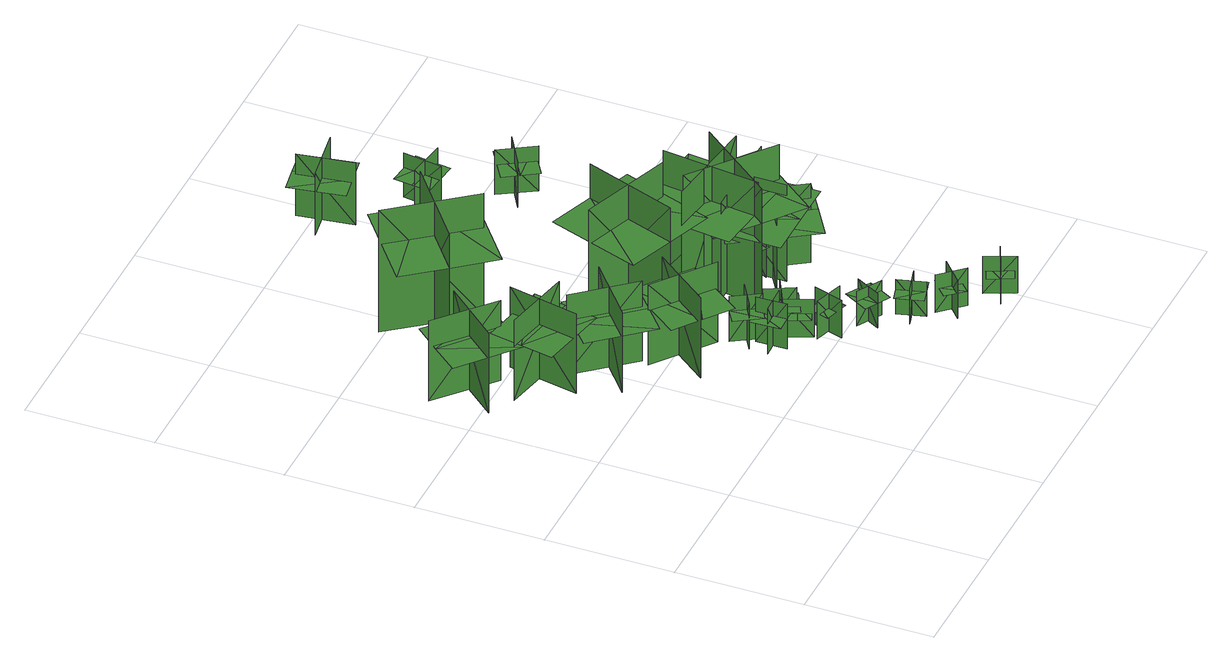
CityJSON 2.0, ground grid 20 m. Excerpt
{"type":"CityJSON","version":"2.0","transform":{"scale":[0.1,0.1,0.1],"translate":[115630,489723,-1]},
"CityObjects":{
"tree1":{"type":"SolitaryVegetationObject","geometry":[{"type":"MultiSurface","lod":"1","boundaries":[[[0,1,2]],[[0,2,3]],[[4,5,6]],[[4,6,7]],[[8,9,10]],[[8,10,11]],[[8,11,12]],[[8,12,13]]]}]},
"tree2":{"type":"SolitaryVegetationObject","geometry":[{"type":"MultiSurface","lod":"1","boundaries":[[[14,15,16]],[[14,16,17]],[[18,19,20]],[[18,20,21]],[[22,23,24]],[[22,24,25]],[[22,25,26]],[[22,26,27]]]}]},
"tree3":{"type":"SolitaryVegetationObject","geometry":[{"type":"MultiSurface","lod":"1","boundaries":[[[28,29,30]],[[28,30,31]],[[32,33,34]],[[32,34,35]],[[36,37,38]],[[36,38,39]],[[36,39,40]],[[36,40,41]]]}]},
"tree4":{"type":"SolitaryVegetationObject","geometry":[{"type":"MultiSurface","lod":"1","boundaries":[[[42,43,44]],[[42,44,45]],[[46,47,48]],[[46,48,49]],[[50,51,52]],[[50,52,53]],[[50,53,54]],[[50,54,55]]]}]},
"tree5":{"type":"SolitaryVegetationObject","geometry":[{"type":"MultiSurface","lod":"1","boundaries":[[[56,57,58]],[[56,58,59]],[[60,61,62]],[[60,62,63]],[[64,65,66]],[[64,66,67]],[[64,68,69]],[[64,69,65]]]}]},
"tree6":{"type":"SolitaryVegetationObject","geometry":[{"type":"MultiSurface","lod":"1","boundaries":[[[70,71,72]],[[70,72,73]],[[74,75,76]],[[74,76,77]],[[78,79,80]],[[78,80,81]],[[78,81,82]],[[78,82,83]]]}]},
"tree7":{"type":"SolitaryVegetationObject","geometry":[{"type":"MultiSurface","lod":"1","boundaries":[[[84,85,86]],[[84,86,87]],[[88,89,90]],[[88,90,91]],[[92,93,94]],[[92,94,95]],[[92,96,97]],[[92,97,93]]]}]},
"tree8":{"type":"SolitaryVegetationObject","geometry":[{"type":"MultiSurface","lod":"1","boundaries":[[[98,99,100]],[[98,100,101]],[[102,103,104]],[[102,104,105]],[[106,107,108]],[[106,108,109]],[[106,109,110]],[[106,110,111]]]}]},
"tree9":{"type":"SolitaryVegetationObject","geometry":[{"type":"MultiSurface","lod":"1","boundaries":[[[112,113,114]],[[112,114,115]],[[116,117,118]],[[116,118,119]],[[120,121,122]],[[120,122,123]],[[120,124,125]],[[120,125,121]]]}]},
"tree10":{"type":"SolitaryVegetationObject","geometry":[{"type":"MultiSurface","lod":"1","boundaries":[[[126,127,128]],[[126,128,129]],[[130,131,132]],[[130,132,133]],[[134,135,136]],[[134,136,137]],[[134,137,138]],[[134,138,139]]]}]},
"tree11":{"type":"SolitaryVegetationObject","geometry":[{"type":"MultiSurface","lod":"1","boundaries":[[[140,141,142]],[[140,142,143]],[[144,145,146]],[[144,146,147]],[[148,149,150]],[[148,150,151]],[[148,151,152]],[[148,152,153]]]}]},
"tree12":{"type":"SolitaryVegetationObject","geometry":[{"type":"MultiSurface","lod":"1","boundaries":[[[154,155,156]],[[154,156,157]],[[158,159,160]],[[158,160,161]],[[162,163,164]],[[162,164,165]],[[162,165,166]],[[162,166,167]]]}]},
"tree13":{"type":"SolitaryVegetationObject","geometry":[{"type":"MultiSurface","lod":"1","boundaries":[[[168,169,170]],[[168,170,171]],[[172,173,174]],[[172,174,175]],[[176,177,178]],[[176,178,179]],[[176,179,180]],[[176,180,181]]]}]},
"tree14":{"type":"SolitaryVegetationObject","geometry":[{"type":"MultiSurface","lod":"1","boundaries":[[[182,183,184]],[[182,184,185]],[[186,187,188]],[[186,188,189]],[[190,191,192]],[[190,192,193]],[[190,193,194]],[[190,194,195]]]}]},
"tree15":{"type":"SolitaryVegetationObject","geometry":[{"type":"MultiSurface","lod":"1","boundaries":[[[196,197,198]],[[196,198,199]],[[200,201,202]],[[200,202,203]],[[204,205,206]],[[204,206,207]],[[204,207,208]],[[204,208,209]]]}]},
"tree16":{"type":"SolitaryVegetationObject","geometry":[{"type":"MultiSurface","lod":"1","boundaries":[[[210,211,212]],[[210,212,213]],[[214,215,216]],[[214,216,217]],[[218,219,220]],[[218,220,221]],[[218,221,222]],[[218,222,223]]]}]},
"tree17":{"type":"SolitaryVegetationObject","geometry":[{"type":"MultiSurface","lod":"1","boundaries":[[[224,225,226]],[[224,226,227]],[[228,229,230]],[[228,230,231]],[[232,233,234]],[[232,234,235]],[[232,235,236]],[[232,236,237]]]}]},
"tree18":{"type":"SolitaryVegetationObject","geometry":[{"type":"MultiSurface","lod":"1","boundaries":[[[238,239,240]],[[238,240,241]],[[242,243,244]],[[242,244,245]],[[246,247,248]],[[246,248,249]],[[246,249,250]],[[246,250,251]]]}]},
"tree19":{"type":"SolitaryVegetationObject","geometry":[{"type":"MultiSurface","lod":"1","boundaries":[[[252,253,254]],[[252,254,255]],[[256,257,258]],[[256,258,259]],[[260,261,262]],[[260,262,263]],[[260,263,264]],[[260,264,265]]]}]},
"tree20":{"type":"SolitaryVegetationObject","geometry":[{"type":"MultiSurface","lod":"1","boundaries":[[[266,267,268]],[[266,268,269]],[[270,271,272]],[[270,272,273]],[[274,275,276]],[[274,276,277]],[[274,277,278]],[[274,278,279]]]}]},
"tree21":{"type":"SolitaryVegetationObject","geometry":[{"type":"MultiSurface","lod":"1","boundaries":[[[280,281,282]],[[280,282,283]],[[284,285,286]],[[284,286,287]],[[288,289,290]],[[288,290,291]],[[288,291,292]],[[288,292,293]]]}]},
"tree22":{"type":"SolitaryVegetationObject","geometry":[{"type":"MultiSurface","lod":"1","boundaries":[[[294,295,296]],[[294,296,297]],[[298,299,300]],[[298,300,301]],[[302,303,304]],[[302,304,305]],[[302,305,306]],[[302,306,307]]]}]},
"tree23":{"type":"SolitaryVegetationObject","geometry":[{"type":"MultiSurface","lod":"1","boundaries":[[[308,309,310]],[[308,310,311]],[[312,313,314]],[[312,314,315]],[[316,317,318]],[[316,318,319]],[[316,319,320]],[[316,320,321]]]}]}
},
"vertices":[
[36,677,15],[121,602,15],[121,602,156],[36,677,156],[42,587,15],[116,672,15],[116,672,156],[42,587,156],[36,666,110],[2,626,110],[88,553,110],[122,593,110],[156,633,110],[70,706,110],
[84,566,15],[195,543,15],[195,543,156],[84,566,156],[133,491,15],[156,602,15],[156,602,156],[133,491,156],[89,557,111],[80,506,111],[191,484,111],[201,536,111],[210,587,111],[99,608,111],
[169,521,15],[242,435,15],[242,435,156],[169,521,156],[161,432,15],[248,505,15],[248,505,156],[161,432,156],[167,511,111],[128,477,111],[202,391,111],[241,425,111],[281,460,111],[207,545,111],
[237,343,14],[307,432,14],[307,432,155],[237,343,155],[326,354,14],[237,424,14],[237,424,155],[326,354,155],[247,344,110],[289,312,110],[357,402,110],[316,434,110],[274,465,110],[206,375,110],
[372,279,16],[325,277,16],[325,277,95],[372,279,95],[345,304,16],[347,256,16],[347,256,95],[345,304,95],[345,304,69],[347,256,69],[373,257,69],[371,305,69],[319,303,69],[321,255,69],
[256,685,14],[161,807,14],[161,807,229],[256,685,229],[269,788,14],[147,692,14],[147,692,229],[269,788,229],[269,788,169],[221,849,169],[99,753,169],[147,692,169],[195,631,169],[317,727,169],
[366,330,16],[326,306,16],[326,306,95],[366,330,95],[331,339,16],[356,298,16],[356,298,95],[331,339,95],[331,339,70],[356,298,70],[378,312,70],[353,352,70],[309,325,70],[334,285,70],
[388,232,16],[369,277,16],[369,277,82],[388,232,82],[401,264,16],[356,245,16],[356,245,82],[401,264,82],[396,262,57],[388,281,57],[356,267,57],[364,248,57],[372,229,57],[404,243,57],
[366,302,16],[388,259,16],[388,259,95],[366,302,95],[355,267,16],[397,289,16],[397,289,95],[355,267,95],[355,267,70],[397,289,70],[385,312,70],[343,290,70],[367,244,70],[409,265,70],
[432,211,16],[385,226,16],[385,226,82],[432,211,82],[416,242,16],[401,195,16],[401,195,82],[416,242,82],[414,237,57],[395,243,57],[385,210,57],[404,204,57],[423,198,57],[434,231,57],
[435,186,16],[473,164,16],[473,164,77],[435,186,77],[442,157,16],[464,196,16],[464,196,77],[442,157,77],[442,157,60],[462,146,60],[483,185,60],[464,196,60],[445,207,60],[423,168,60],
[428,482,10],[282,534,10],[282,534,225],[428,482,225],[384,575,10],[332,430,10],[332,430,225],[384,575,225],[384,575,165],[311,602,165],[259,456,165],[332,430,165],[405,403,165],[457,549,165],
[470,119,15],[513,131,15],[513,131,76],[470,119,76],[496,104,15],[484,147,15],[484,147,76],[496,104,76],[496,104,59],[517,110,59],[506,153,59],[484,147,59],[463,141,59],[474,99,59],
[545,95,15],[509,62,15],[509,62,81],[545,95,81],[510,97,15],[543,61,15],[543,61,81],[510,97,81],[514,93,56],[499,79,56],[522,53,56],[537,67,56],[552,81,56],[529,106,56],
[456,493,9],[437,339,9],[437,339,224],[456,493,224],[374,430,9],[528,411,9],[528,411,224],[374,430,224],[374,430,164],[365,353,164],[518,334,164],[528,411,164],[537,488,164],[384,507,164],
[532,346,9],[410,443,9],[410,443,225],[532,346,225],[520,449,9],[424,328,9],[424,328,225],[520,449,225],[520,449,164],[460,497,164],[363,376,164],[424,328,164],[485,280,164],[581,401,164],
[575,51,17],[595,6,17],[595,6,82],[575,51,82],[562,18,17],[607,38,17],[607,38,82],[562,18,82],[567,20,57],[576,2,57],[607,16,57],[599,34,57],[591,53,57],[559,39,57],
[570,390,13],[570,390,183],[423,390,183],[423,390,13],[499,321,13],[499,321,183],[499,463,183],[499,463,13],[499,299,128],[572,299,128],[572,476,128],[499,476,128],[425,476,128],[425,299,128],
[494,350,15],[494,350,92],[524,409,92],[524,409,15],[480,393,15],[480,393,92],[538,364,92],[538,364,15],[471,397,67],[456,368,67],[528,331,67],[543,361,67],[558,391,67],[486,427,67],
[470,324,14],[470,324,154],[571,389,154],[571,389,14],[489,403,14],[489,403,154],[552,306,154],[552,306,14],[479,419,108],[429,386,108],[507,265,108],[557,297,108],[608,330,108],[530,451,108],
[381,935,17],[368,1022,17],[368,1022,126],[381,935,126],[423,992,17],[336,978,17],[336,978,126],[423,992,126],[387,942,91],[427,949,91],[412,1035,91],[372,1029,91],[332,1022,91],[347,935,91],
[496,857,19],[434,866,19],[434,866,97],[496,857,97],[466,897,19],[457,835,19],[457,835,97],[466,897,97],[493,862,72],[497,891,72],[434,899,72],[431,870,72],[427,841,72],[489,834,72],
[509,739,17],[562,771,17],[562,771,96],[509,739,96],[557,727,17],[524,781,17],[524,781,96],[557,727,96],[514,737,70],[530,712,70],[583,746,70],[567,771,70],[552,795,70],[499,761,70]
]}
